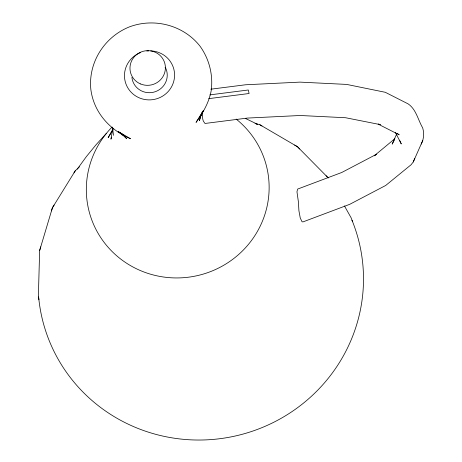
<?xml version="1.0" encoding="UTF-8"?>
<svg xmlns="http://www.w3.org/2000/svg" width="462" height="462" viewBox="0 0 462 462"><rect width="100%" height="100%" fill="white"/><g stroke="black" fill="none" stroke-linecap="round" stroke-linejoin="round"><path stroke-width="0.69" d="M54.112 205.03L52.414 207.785L39.651 250.496L38.386 295.72L38.918 299.746M112.844 128.136L110.955 139.16L111.556 137.156M201.611 115.338L202.292 111.827M421.2 144.086C423.897 139.166 424.301 133.247 422.684 127.91C418.006 119.929 416.152 109.223 408.085 103.863L385.291 92.296L346.691 84.419L299.971 82.12L245.536 84.777L210.793 89.195M201.415 113.785L199.382 120.599L201.126 115.24L203.28 110.828M51.473 210.897L52.414 207.785L75.289 170.755L79.424 166.846M39.651 250.496L40.748 246.864M394.854 138.692L374.255 155.804L376.669 154.175L341.753 172.482L297.649 189.073L296.962 191.77L298.406 201.906L298.92 210.73L300.248 217.983L302.033 221.725L302.951 221.916L349.763 204.308L385.701 185.464L411.041 164.79L413.242 161.989L414.778 158.466M396.563 134.223L392.198 144.115L394.617 139.466M413.242 161.989L422.805 140.408M113.051 128.875L108.154 137.653L113.063 129.712M73.984 172.869L75.289 170.755M203.211 110.811L196.067 122.378C203.101 112.74 209.032 102.42 211.226 90.546C213.23 74.983 209.315 59.275 200.237 46.477C183.812 25.191 154.256 17.458 129.268 26.94C104.452 36.948 88.207 62.364 90.812 89.183C93.642 112.179 109.581 129.914 130.492 138.727L118.133 131.508L122.673 134.8L126.732 138.715L121.737 133.651M77.223 169.184L86.336 156.653L96.108 144.675L106.52 133.252M209.852 94.883L248.337 89.986L249.087 93.509L208.697 98.649M255.047 123.418L259.852 124.74L297.43 146.697L299.723 149.001M256.012 123.88L257.403 124.261L245.368 118.399M378.32 124.047L380.405 124.636L345.599 117.735L300.208 115.5L247.326 118.081L205.001 123.464L204.447 122.725C201.882 120.189 203.009 116.129 201.894 112.953M378.262 124.174L399.18 134.794L396.962 133.206M294.635 145.062L297.43 146.697L327.749 177.402M259.852 124.74L261.989 125.999M326.074 175.727L328.303 177.968M120.039 132.334L122.349 135.181M344.438 205.913L351.097 217.752L352.518 221.558M165.096 67.233L166.049 68.925A17.747 17.313 -14 0 1 153.713 92.175A17.747 17.313 -14 0 1 131.907 77.437M395.426 132.455L401.276 143.93L399.601 140.229M112.451 127.067L113.485 135.349M150.762 50.872A25.098 24.486 -14 0 1 172.268 85.412A25.098 24.486 -14 0 1 131.243 92.354A25.098 24.486 -14 0 1 140.471 52.616M146.829 51.028A25.098 24.486 -14 0 1 148.787 50.878M236.157 119.075A91.54 89.299 -14 0 1 246.621 246.506A91.54 89.299 -14 0 1 116.031 255.197A91.54 89.299 -14 0 1 111.775 127.35M351.986 220.235A162.994 159.009 -14 0 1 238.496 435.25A162.994 159.009 -14 0 1 38.629 296.916M140.523 83.94A17.747 17.313 -14 0 0 165.304 65.933A17.747 17.313 -14 0 0 137.226 54.123A17.747 17.313 -14 0 0 140.523 83.94"/></g></svg>
